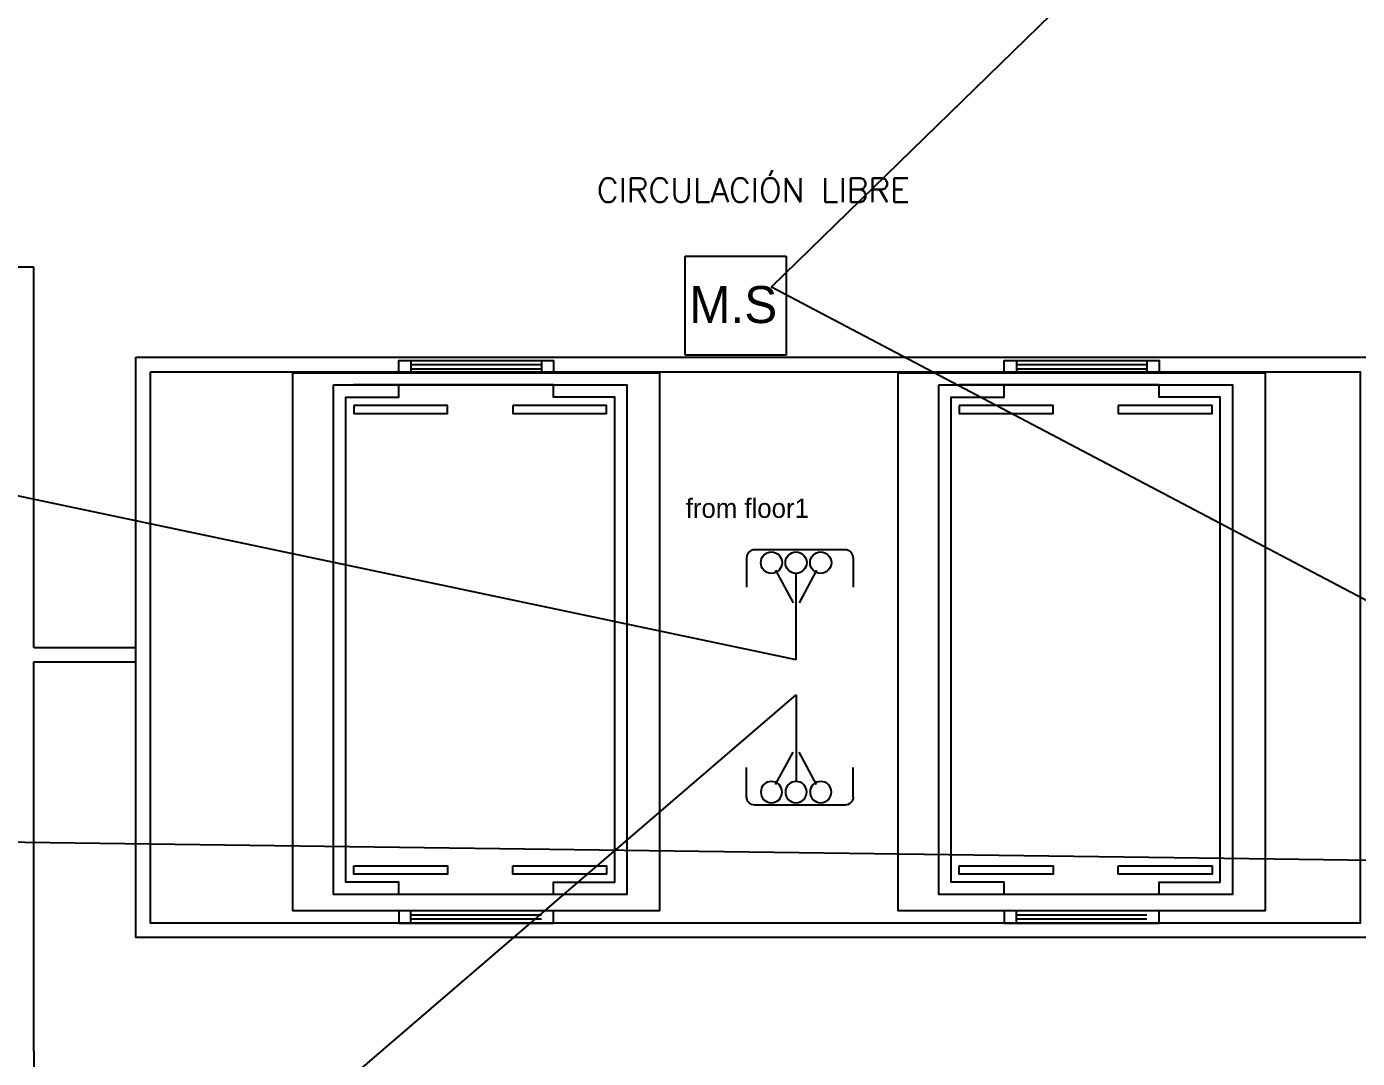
# Model space of a CAD drawing. Header units: metres. Extents: x -39 to 21688, y -24 to 9022.
# Drawn here: x 299.43 to 313.24, y 24.43 to 35.13 of the extents above; entities that cross this region are included whole.
import ezdxf

# ---------------------------------------------------------------- set-up
doc = ezdxf.new("R2010")
doc.units = ezdxf.units.M
doc.header["$MEASUREMENT"] = 0
for name, color, linetype in [('ALMACEN', 10, 'Continuous'), ('AN-TEXTO', 3, 'Continuous'), ('AR-ASCENSOR', 4, 'Continuous'), ('AR-MUROS', 6, 'Continuous'), ('AR-PUERTAS', 2, 'Continuous'), ('AR-VENTANAS', 2, 'Continuous')]:
    doc.layers.add(name, color=color, linetype=linetype)
doc.styles.add('ELEC', font='comic.ttf', dxfattribs={"height": 50})
doc.styles.add('REGULAR-2.5', font='romans.shx', dxfattribs={"height": 2.5})

# ---------------------------------------------------------------- blocks, each defined once
blk = doc.blocks.new('AR-ASCENSOR 2')
at = {"layer": 'AR-ASCENSOR'}
for p, q in [((-1.7, 0.6), (-1.7, 0.3)), ((-1.7, 0.5), (1.5, 0.5)), ((-1.7, 0.4), (1.5, 0.4)), ((1.5, 0.6), (1.5, 0.3)), ((-2, 0.3), (1.8, 0.3)), ((-1.7, -13.2), (-1.7, -12.9)), ((-1.7, -13), (1.5, -13)), ((-1.7, -13.1), (1.5, -13.1))]:
    blk.add_line(p, q, dxfattribs=at)
for points in [[(-2, -12.9), (-4.6, -12.9), (-4.6, 0.3), (-2, 0.3), (-2, 0.6), (1.8, 0.6), (1.8, 0.3), (4.4, 0.3), (4.4, -12.9), (1.8, -12.9)], [(-3.6, 0), (3.6, 0), (3.6, -12.5), (-3.6, -12.5)], [(-3.1, -0.5), (-3.1, -0.7), (-0.8, -0.7), (-0.8, -0.5)], [(0.8, -0.5), (0.8, -0.7), (3.1, -0.7), (3.1, -0.5)], [(-3.1, -11.8), (-0.8, -11.8), (-0.8, -12), (-3.1, -12)], [(0.8, -11.8), (3.1, -11.8), (3.1, -12), (0.8, -12)]]:
    blk.add_lwpolyline(points, close=True, dxfattribs=at)
for points in [[(-2, -12.5), (-2, -12.2), (-3.3, -12.2), (-3.3, -0.3), (-2, -0.3), (-2, 0)], [(1.8, -12.5), (1.8, -12.2), (3.3, -12.2), (3.3, -0.3), (1.8, -0.3), (1.8, 0), (-3.1, 0)], [(-2, -12.9), (-2, -13.2), (1.8, -13.2), (1.8, -12.9)]]:
    blk.add_lwpolyline(points, dxfattribs=at)
blk = doc.blocks.new('MANUAL CALL POINT')
at = {"ltscale": 8}
for p, q in [((0, 18.71), (19.12, 18.71)), ((0, 0), (0, 18.71)), ((19.12, 18.71), (19.12, 0)), ((19.12, 0), (0, 0))]:
    blk.add_line(p, q, dxfattribs=at)
at = {"ltscale": 8, "style": 'ELEC'}
blk.add_text('M.S', height=7, dxfattribs=at).set_placement((0.8, 6.05))
blk = doc.blocks.new('LADDER')
at = {"linetype": 'Continuous', "ltscale": 8}
for p, q in [((2.87, 30.17), (-15, 30.17)), ((7.87, -29.83), (7.87, 25.17)), ((-4.61, 12.51), (-24.41, 1.8)), ((-59.26, 0), (-6.1, 0)), ((-4.61, -12.51), (-24.41, -1.8)), ((2.87, -34.83), (-15, -34.83))]:
    blk.add_line(p, q, dxfattribs=at)
for centre in [(0, 15), (0, 0), (0, -15)]:
    blk.add_circle(centre, 6.5, dxfattribs=at)
for centre, start, end in [((2.87, 25.17), 0, 90), ((2.87, -29.83), 270, 0)]:
    blk.add_arc(centre, 5, start, end, dxfattribs=at)

msp = doc.modelspace()

# ---------------------------------------------------------------- linework, layer by layer
at = {"layer": 'AR-MUROS'}
for p, q in [((299.50483, 28.68913), (300.56348, 28.68913)), ((299.50483, 28.53913), (300.56348, 28.53913))]:
    msp.add_line(p, q, dxfattribs=at)
for points in [[(299.50483, 32.63445), (297.61287, 32.63445)], [(299.50483, 28.68913), (299.50483, 32.63445)], [(299.50483, 24.50006), (299.50483, 28.53913)], [(299.50483, 24.50006), (299.50483, 21.50006)]]:
    msp.add_lwpolyline(points, dxfattribs=at)
for points in [[(300.56348, 31.69888), (313.41348, 31.69888), (313.41348, 25.67938), (300.56348, 25.67938)], [(300.71348, 31.54888), (313.26348, 31.54888), (313.26348, 25.82938), (300.71348, 25.82938)]]:
    msp.add_lwpolyline(points, close=True, dxfattribs=at)
at = {"layer": 'AR-VENTANAS'}
for points in [[(307.41307, 28.55818), (297.83558, 30.5776), (298.42057, 33.35202), (294.79537, 34.39552), (295.60103, 30.19711), (286.66732, 31.94503), (295.12882, 35.74003), (287.26503, 41.27145), (292.14411, 41.77599), (288.43298, 44.90572), (289.86373, 48.43442), (290.08021, 49.60585), (289.15208, 52.86278), (296.65094, 53.46709), (301.51515, 53.74548), (302.47555, 46.85281), (308.11135, 48.09534), (308.07835, 49.12488), (308.07835, 53.4344), (328.49244, 52.99691)], [(323.20395, 32.28384), (311.64348, 37.77261), (311.64348, 36.80213), (307.15695, 32.42891), (318.58617, 26.40887), (291.63339, 26.76722), (287.1994, 26.76722), (290.64611, 20.24315), (292.40512, 14.75655), (292.60195, 13.83456), (298.56594, 12.17829), (300.18888, 12.04383), (306.92106, 18.95519), (306.52364, 19.67938), (319.11017, 15.67033)], [(313.35376, 0.83265), (311.1883, 8.0196), (307.12445, 7.62392), (301.97977, 7.76853), (297.06155, 7.8328), (293.16243, 1.77004), (293.13797, 2.80232), (286.36635, 0.85615), (285.99708, 5.96139), (290.76993, 7.88098), (285.60027, 9.45388), (307.41307, 28.19689)]]:
    msp.add_lwpolyline(points, dxfattribs=at)

# ---------------------------------------------------------------- block references
at = {"layer": 'ALMACEN', "xscale": 0.4228676225475342, "yscale": 0.4228676225475342, "zscale": 0.4228676225475342}
for p in [(304.13599, 31.41123), (310.41719, 31.41123)]:
    msp.add_blockref('AR-ASCENSOR 2', p, dxfattribs=at)
at = {"layer": 'AR-PUERTAS', "xscale": 0.05486273690753236, "yscale": 0.05486273690753236, "zscale": 0.05486273690753236}
msp.add_blockref('MANUAL CALL POINT', (306.26052, 31.72192), dxfattribs=at)
at = {"layer": 'AR-VENTANAS', "ltscale": 8, "yscale": 0.0170378157555209, "rotation": 90}
for p, xscale, zscale in [((307.41307, 29.56784), 0.0170378157555209, 0.0170378157555209), ((307.41307, 27.18722), -0.0170378157555209, 0.01703781575536077)]:
    msp.add_blockref('LADDER', p, dxfattribs=dict(at, xscale=xscale, zscale=zscale))

# ---------------------------------------------------------------- texts
at = {"layer": 'AN-TEXTO', "insert": (304.25067, 33.55771), "char_height": 0.25, "attachment_point": 1, "style": 'REGULAR-2.5'}
msp.add_mtext_dynamic_manual_height_columns('\\pi1.09558;CIRCULACIÓN LIBRE ', width=5.7863988, gutter_width=1.25, heights=[0.30966], dxfattribs=at)
at = {"layer": 'AR-VENTANAS', "insert": (306.26755, 30.23293), "char_height": 0.2, "attachment_point": 1}
msp.add_mtext_dynamic_manual_height_columns('from floor1', width=3.1262579, gutter_width=1, heights=[0], dxfattribs=at)

doc.saveas('drawing.dxf')
